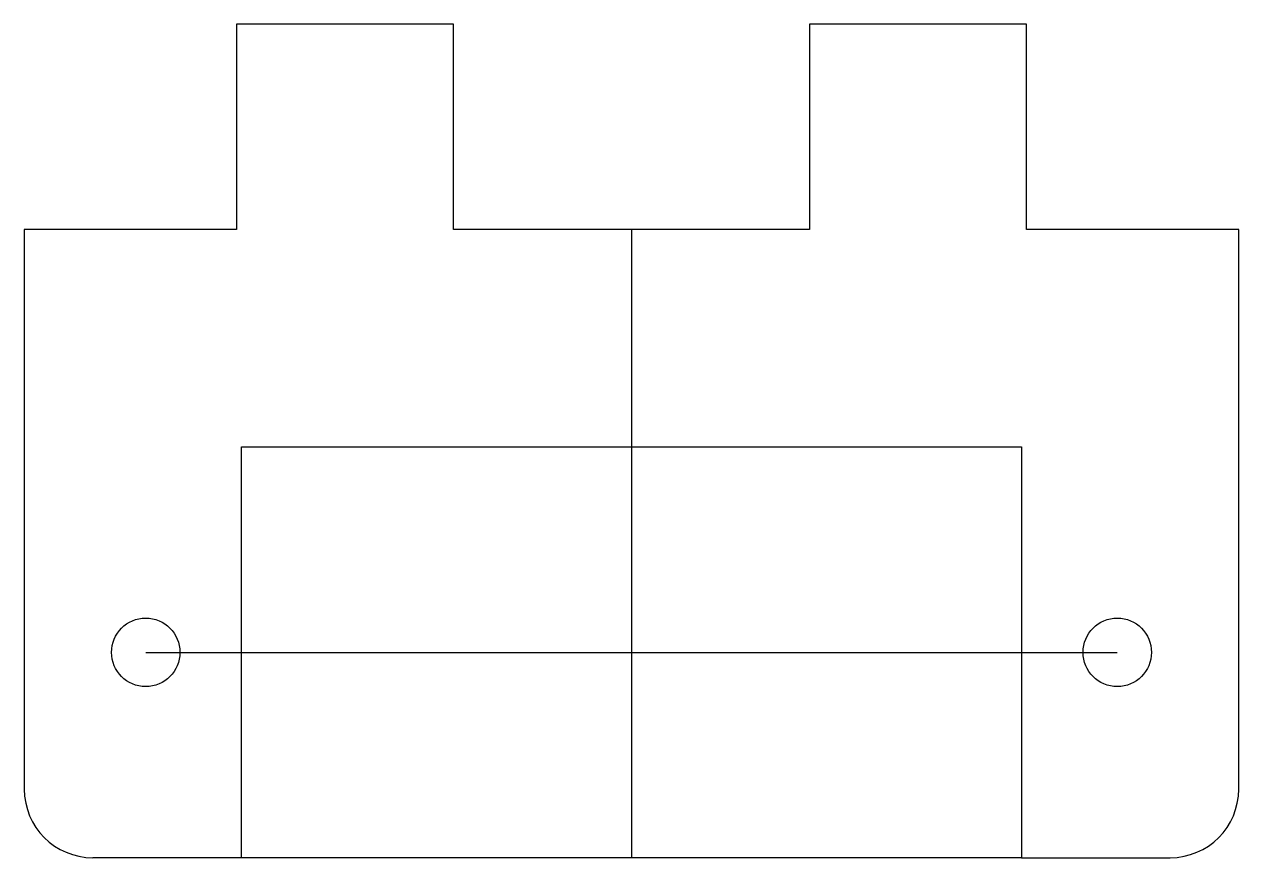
# Model space of a CAD drawing. Header units: millimetres. Extents: x -6.2 to 29.3, y -0.8 to 23.6.
import ezdxf

# ---------------------------------------------------------------- set-up
doc = ezdxf.new("R2010")
doc.units = ezdxf.units.MM
doc.layers.get('0').update_dxf_attribs({"linetype": 'CONTINUOUS'})

msp = doc.modelspace()

# ---------------------------------------------------------------- linework, layer by layer
for p, q in [((0, 23.6), (0, 17.6)), ((6.35, 23.6), (0, 23.6)), ((6.35, 17.6), (6.35, 23.6)), ((16.75, 23.6), (16.75, 17.6)), ((23.1, 23.6), (16.75, 23.6)), ((23.1, 17.6), (23.1, 23.6)), ((0, 17.6), (-6.2, 17.6)), ((-6.2, 17.6), (-6.2, 1.25)), ((16.75, 17.6), (6.35, 17.6)), ((11.55, 17.6), (11.55, -0.75)), ((29.3, 17.6), (23.1, 17.6)), ((29.3, 1.25), (29.3, 17.6)), ((0.15, 11.25), (22.95, 11.25)), ((0.15, -0.75), (0.15, 11.25)), ((22.95, 11.25), (22.95, -0.75)), ((-2.65, 5.25), (25.75, 5.25)), ((0.15, -0.75), (-4.2, -0.75)), ((22.95, -0.75), (0.15, -0.75)), ((22.95, -0.75), (27.3, -0.75))]:
    msp.add_line(p, q)
for centre in [(-2.65, 5.25), (25.75, 5.25)]:
    msp.add_circle(centre, 1)
for centre, start, end in [((-4.2, 1.25), 180, 270), ((27.3, 1.25), -90, 0)]:
    msp.add_arc(centre, 2, start, end)

doc.saveas('drawing.dxf')
